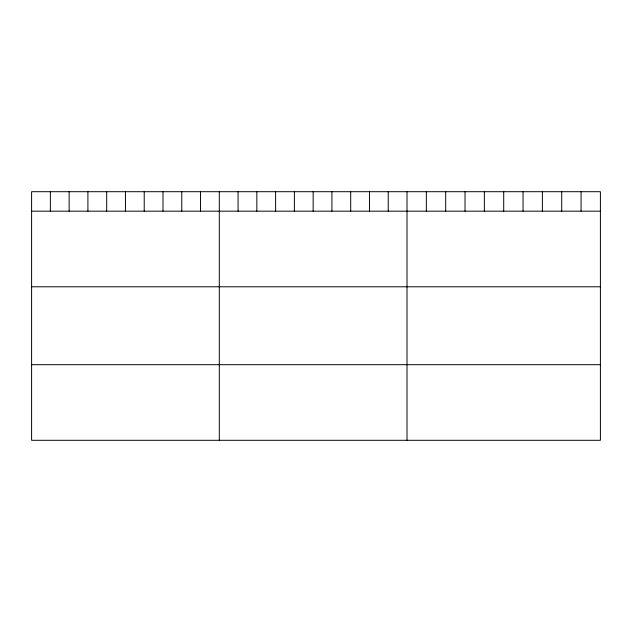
<?xml version="1.0" encoding="UTF-8"?>
<svg xmlns="http://www.w3.org/2000/svg" width="632" height="632" viewBox="0 0 632 632"><rect width="100%" height="100%" fill="white"/><g stroke="black" fill="none" stroke-linecap="round" stroke-linejoin="round"><path stroke-width="0.95" d="M600.4 211.175L600.4 440.299L31.6 440.299L31.6 191.701L600.4 191.701L600.4 211.175L31.6 211.175M31.6 286.786L600.4 286.786M31.6 364.688L600.4 364.688M581.061 191.701L581.061 211.175M561.722 191.701L561.722 211.175M542.382 191.701L542.382 211.175M523.043 191.701L523.043 211.175M503.704 191.701L503.704 211.175M484.365 191.701L484.365 211.175M465.026 191.701L465.026 211.175M445.686 191.701L445.686 211.175M426.347 191.701L426.347 211.175M407.008 191.701L407.008 440.299M388.238 191.701L388.238 211.175M369.467 191.701L369.467 211.175M350.697 191.701L350.697 211.175M331.926 191.701L331.926 211.175M313.156 191.701L313.156 211.175M294.386 191.701L294.386 211.175M275.615 191.701L275.615 211.175M256.845 191.701L256.845 211.175M238.074 191.701L238.074 211.175M219.304 191.701L219.304 440.299M200.534 191.701L200.534 211.175M181.763 191.701L181.763 211.175M162.993 191.701L162.993 211.175M144.222 191.701L144.222 211.175M125.452 191.701L125.452 211.175M106.682 191.701L106.682 211.175M87.911 191.701L87.911 211.175M69.141 191.701L69.141 211.175M50.37 191.701L50.37 211.175"/></g></svg>
